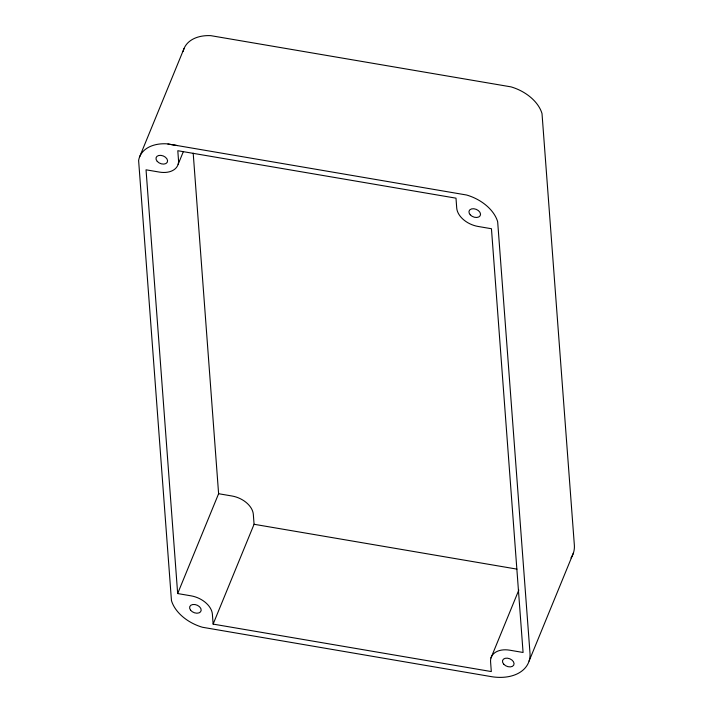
<?xml version="1.0" encoding="UTF-8"?>
<svg xmlns="http://www.w3.org/2000/svg" width="713" height="713" viewBox="0 0 713 713"><rect width="100%" height="100%" fill="white"/><g stroke="black" fill="none" stroke-linecap="round" stroke-linejoin="round"><path stroke-width="1.07" d="M139.659 156.753L184.016 48.6M178.134 164.32L183.205 151.967M177.662 593.555L146.04 169.81L159.373 172.083A21.176 14.171 22.3 0 0 178.535 160.559L177.804 150.719L455.99 198.169L456.721 208.018A21.176 14.171 22.3 0 0 478.12 226.458L491.453 228.73L523.075 652.475L509.742 650.194A21.176 14.171 22.3 0 0 490.571 661.717L491.31 671.566L213.125 624.107L212.394 614.267A21.176 14.171 22.3 0 0 190.986 595.827L177.662 593.555L218.606 493.717L193.196 153.17M213.125 624.107L254.069 524.278L253.338 514.438A21.176 14.171 22.3 0 0 231.93 495.99L218.606 493.717M490.981 657.956L518.832 590.034M529.073 661.103L573.43 552.949M167.929 143.964L466.65 195.023A37.432 25.044 22.3 0 1 497.665 221.734L530.026 653.661A43.101 28.841 22.3 0 1 491.694 676.699L202.465 627.262A37.432 25.044 22.3 0 1 171.45 600.542L138.616 160.496A37.432 25.044 22.3 0 1 166.387 143.803L177.421 145.577M254.069 524.278L516.916 569.117M183.152 51.381A37.432 25.044 22.3 0 1 210.745 35.65L511.007 86.87A37.432 25.044 22.3 0 1 542.014 113.59L574.384 545.507A43.101 28.841 22.3 0 1 570.979 557.914M190.531 610.114A6.052 4.046 22.3 0 0 200.567 611.825A6.052 4.046 22.3 0 0 195.077 604.553A6.052 4.046 22.3 0 0 190.531 610.114M470.215 214.791A6.052 4.046 22.3 0 0 480.152 215.772A6.052 4.046 22.3 0 0 473.86 208.749A6.052 4.046 22.3 0 0 470.215 214.791M157.252 161.405A6.052 4.046 22.3 0 0 167.19 162.386A6.052 4.046 22.3 0 0 160.897 155.363A6.052 4.046 22.3 0 0 157.252 161.405M503.743 664.213A6.052 4.046 22.3 0 0 513.681 665.193A6.052 4.046 22.3 0 0 507.389 658.17A6.052 4.046 22.3 0 0 503.743 664.213"/></g></svg>
